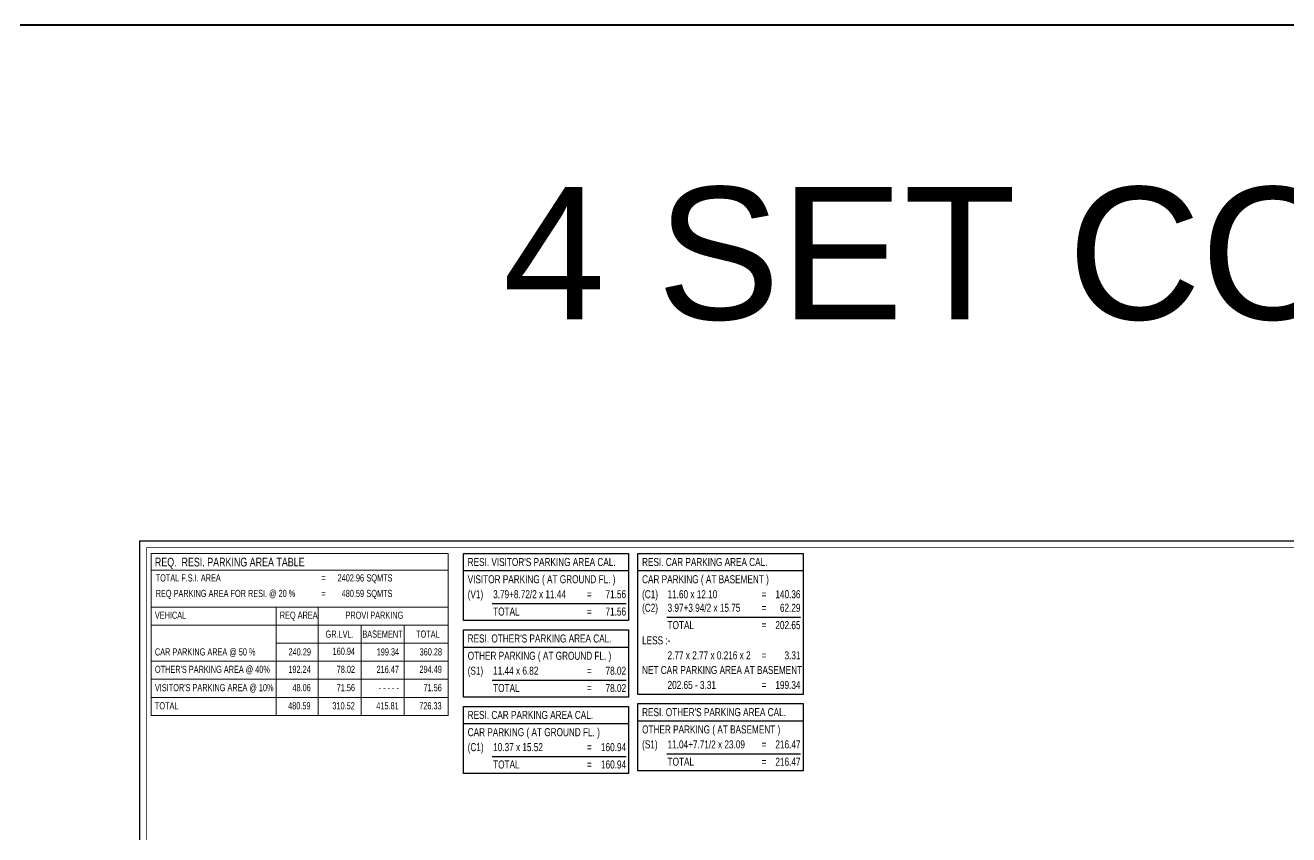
# Model space of a CAD drawing. Header units: millimetres. Extents: x 49 to 419, y 19 to 121.
# Drawn here: x 188.24 to 229.03, y 94.61 to 120.72 of the extents above; entities that cross this region are included whole.
import ezdxf
from ezdxf.enums import TextEntityAlignment as Align

# ---------------------------------------------------------------- set-up
doc = ezdxf.new("R2010")
doc.units = ezdxf.units.MM
doc.header["$MEASUREMENT"] = 0
doc.layers.add('A_SHEET AREA TABLE-1', color=7, linetype='Continuous')
doc.layers.add('TEXT C.', color=7, linetype='Continuous', lineweight=13)
doc.styles.add('ARIAL', font='arial.ttf')
doc.styles.add('Dinesh', font='swisscl.ttf')

msp = doc.modelspace()

# ---------------------------------------------------------------- linework, layer by layer
at = {"color": 3, "lineweight": 40}
msp.add_lwpolyline([(419.221, 120.723), (49.302, 120.723), (49.302, 19.12), (419.221, 19.12)], close=True, dxfattribs=at)
at = {"layer": 'A_SHEET AREA TABLE-1'}
for p, q in [((202.388, 103.128), (207.72, 103.128)), ((208.02, 103.128), (213.351, 103.128)), ((203.316, 102.061), (207.637, 102.061)), ((208.948, 101.624), (213.269, 101.624)), ((202.388, 100.661), (207.72, 100.661)), ((203.316, 99.594), (207.638, 99.594)), ((202.388, 98.194), (207.72, 98.194)), ((208.02, 98.283), (213.351, 98.283)), ((203.316, 97.127), (207.638, 97.127)), ((208.948, 97.216), (213.269, 97.216))]:
    msp.add_line(p, q, dxfattribs=at)
msp.add_lwpolyline([(297.721, 29.12), (191.937, 29.12), (191.937, 104.085), (297.721, 104.085), (297.721, 29.12)], dxfattribs=at)
at = {"layer": 'A_SHEET AREA TABLE-1', "lineweight": 30, "const_width": 0.0269}
msp.add_lwpolyline([(297.502, 29.338), (192.155, 29.338), (192.155, 103.867), (297.503, 103.867), (297.502, 29.338)], dxfattribs=at)
at = {"layer": 'A_SHEET AREA TABLE-1'}
for points in [[(207.72, 101.513), (202.388, 101.513), (202.388, 103.68), (207.72, 103.68)], [(213.351, 99.135), (208.02, 99.135), (208.02, 103.68), (213.351, 103.68)], [(207.72, 99.046), (202.388, 99.046), (202.388, 101.213), (207.72, 101.213)], [(207.72, 96.578), (202.388, 96.578), (202.388, 98.746), (207.72, 98.746)], [(213.351, 96.668), (208.02, 96.668), (208.02, 98.835), (213.351, 98.835)]]:
    msp.add_lwpolyline(points, close=True, dxfattribs=at)
at = {"layer": 'TEXT C.', "color": 7}
for p, q in [((192.306, 103.142), (201.888, 103.142)), ((192.306, 101.951), (201.888, 101.951)), ((196.337, 98.456), (196.337, 101.951)), ((197.7, 98.456), (197.7, 101.951)), ((192.306, 101.368), (201.888, 101.368)), ((199.085, 98.456), (199.085, 101.368)), ((200.47, 98.456), (200.47, 101.368)), ((196.337, 100.785), (201.888, 100.785)), ((192.306, 100.202), (201.888, 100.202)), ((192.306, 99.62), (201.888, 99.62)), ((192.306, 99.038), (201.888, 99.038))]:
    msp.add_line(p, q, dxfattribs=at)
msp.add_lwpolyline([(201.888, 98.456), (201.888, 103.68), (192.306, 103.68), (192.306, 98.456)], close=True, dxfattribs=at)

# ---------------------------------------------------------------- texts
at = {"color": 3, "style": 'ARIAL'}
msp.add_text('4 SET COLOR COPY', height=4.2723, dxfattribs=at).set_placement((232.671, 111.231), align=Align.CENTER)
at = {"layer": 'A_SHEET AREA TABLE-1', "style": 'Dinesh'}
for s, p in [("RESI. VISITOR'S PARKING AREA CAL.", (202.523, 103.276)), ('RESI. CAR PARKING AREA CAL.', (208.154, 103.276)), ('VISITOR PARKING ( AT GROUND FL. )', (202.523, 102.719)), ('CAR PARKING ( AT BASEMENT )', (208.154, 102.719)), ('(V1)', (202.523, 102.236)), ('3.79+8.72/2 x 11.44', (203.346, 102.236)), ('(C1)', (208.154, 102.236)), ('11.60 x 12.10', (208.977, 102.236)), ('(C2)', (208.154, 101.799)), ('3.97+3.94/2 x 15.75', (208.977, 101.799)), ('TOTAL', (208.977, 101.24)), ("RESI. OTHER'S PARKING AREA CAL.", (202.523, 100.808)), ('LESS :-', (208.154, 100.748)), ('OTHER PARKING ( AT GROUND FL. )', (202.523, 100.251)), ('2.77 x 2.77 x 0.216 x 2', (208.977, 100.265)), ('(S1)', (202.523, 99.769)), ('11.44 x 6.82', (203.346, 99.769)), ('NET CAR PARKING AREA AT BASEMENT', (208.154, 99.791)), ('202.65 - 3.31', (208.977, 99.309)), ('RESI. CAR PARKING AREA CAL.', (202.523, 98.341)), ("RESI. OTHER'S PARKING AREA CAL.", (208.155, 98.431)), ('CAR PARKING ( AT GROUND FL. )', (202.523, 97.784)), ('OTHER PARKING ( AT BASEMENT )', (208.155, 97.874)), ('(C1)', (202.523, 97.302)), ('10.37 x 15.52', (203.346, 97.302)), ('(S1)', (208.155, 97.391)), ('11.04+7.71/2 x 23.09', (208.978, 97.391))]:
    msp.add_text(s, height=0.2585, dxfattribs=at).set_placement(p)
for s, height, p in [('=', 0.259, (206.532, 102.236)), ('71.56', 0.2585, (207.637, 102.236)), ('=', 0.259, (212.163, 102.236)), ('140.36', 0.2585, (213.269, 102.236)), ('62.29', 0.2585, (213.269, 101.799)), ('=', 0.259, (212.163, 101.799)), ('=', 0.259, (212.163, 101.24)), ('202.65', 0.2585, (213.269, 101.24)), ('=', 0.259, (212.163, 100.265)), ('3.31', 0.2585, (213.269, 100.265)), ('=', 0.259, (206.532, 99.769)), ('78.02', 0.2585, (207.638, 99.769)), ('160.94', 0.2585, (207.638, 97.302)), ('=', 0.259, (212.163, 97.391)), ('216.47', 0.2585, (213.269, 97.391)), ('=', 0.259, (206.532, 97.302))]:
    msp.add_text(s, height=height, dxfattribs=at).set_placement(p, align=Align.RIGHT)
at = {"layer": 'A_SHEET AREA TABLE-1', "color": 1, "style": 'Dinesh'}
for p in [(203.346, 101.677), (203.346, 99.21), (208.978, 96.832), (203.346, 96.743)]:
    msp.add_text('TOTAL', height=0.2585, dxfattribs=at).set_placement(p)
for s, height, p in [('=', 0.259, (206.532, 101.677)), ('71.56', 0.2585, (207.637, 101.677)), ('199.34', 0.2585, (213.269, 99.309)), ('=', 0.259, (206.532, 99.21)), ('78.02', 0.2585, (207.638, 99.21)), ('=', 0.259, (212.163, 99.309)), ('216.47', 0.2585, (213.269, 96.832)), ('=', 0.259, (206.532, 96.743)), ('160.94', 0.2585, (207.638, 96.743)), ('=', 0.259, (212.163, 96.832))]:
    msp.add_text(s, height=height, dxfattribs=at).set_placement(p, align=Align.RIGHT)
at = {"layer": 'TEXT C.', "color": 7, "style": 'Dinesh'}
for s, height, p in [('REQ.  RESI. PARKING AREA TABLE', 0.28, (192.423, 103.262)), ('TOTAL F.S.I. AREA', 0.23047, (192.449, 102.777)), ('REQ PARKING AREA FOR RESI. @ 20 %%%', 0.23047, (192.449, 102.276)), ('VEHICAL', 0.2305, (192.423, 101.574)), ('REQ AREA', 0.2305, (196.456, 101.574)), ('PROVI PARKING', 0.23047, (198.578, 101.574)), ('CAR PARKING AREA @ 50 %%%', 0.23047, (192.424, 100.389)), ("OTHER'S PARKING AREA @ 40%%% ", 0.23047, (192.424, 99.826)), ("VISITOR'S PARKING AREA @ 10%%%", 0.23047, (192.424, 99.237)), ('TOTAL', 0.2305, (192.424, 98.65))]:
    msp.add_text(s, height=height, dxfattribs=at).set_placement(p)
for s, height, p in [('=', 0.23, (197.933, 102.777)), ('2402.96', 0.2305, (199.177, 102.777)), ('SQMTS', 0.2305, (200.094, 102.777)), ('=', 0.23, (197.933, 102.276)), ('480.59', 0.2305, (199.177, 102.276)), ('SQMTS', 0.2305, (200.094, 102.276)), ('GR.LVL.', 0.2305, (198.84, 100.963)), ('BASEMENT', 0.2305, (200.422, 100.963)), ('TOTAL', 0.2305, (201.618, 100.963)), ('240.29', 0.2305, (197.462, 100.389)), ('160.94', 0.2305, (198.885, 100.408)), ('199.34', 0.2305, (200.308, 100.389)), ('360.28', 0.2305, (201.694, 100.389)), ('192.24', 0.2305, (197.456, 99.826)), ('78.02', 0.2305, (198.885, 99.826)), ('216.47', 0.2305, (200.303, 99.826)), ('294.49', 0.2305, (201.688, 99.826)), ('48.06', 0.2305, (197.456, 99.237)), ('71.56', 0.2305, (198.885, 99.237)), ('- - - - -', 0.2305, (200.303, 99.237)), ('71.56', 0.2305, (201.688, 99.237)), ('480.59', 0.2305, (197.448, 98.65)), ('310.52', 0.2305, (198.877, 98.65)), ('415.81', 0.2305, (200.295, 98.65)), ('726.33', 0.2305, (201.681, 98.65))]:
    msp.add_text(s, height=height, dxfattribs=at).set_placement(p, align=Align.RIGHT)

doc.saveas('drawing.dxf')
